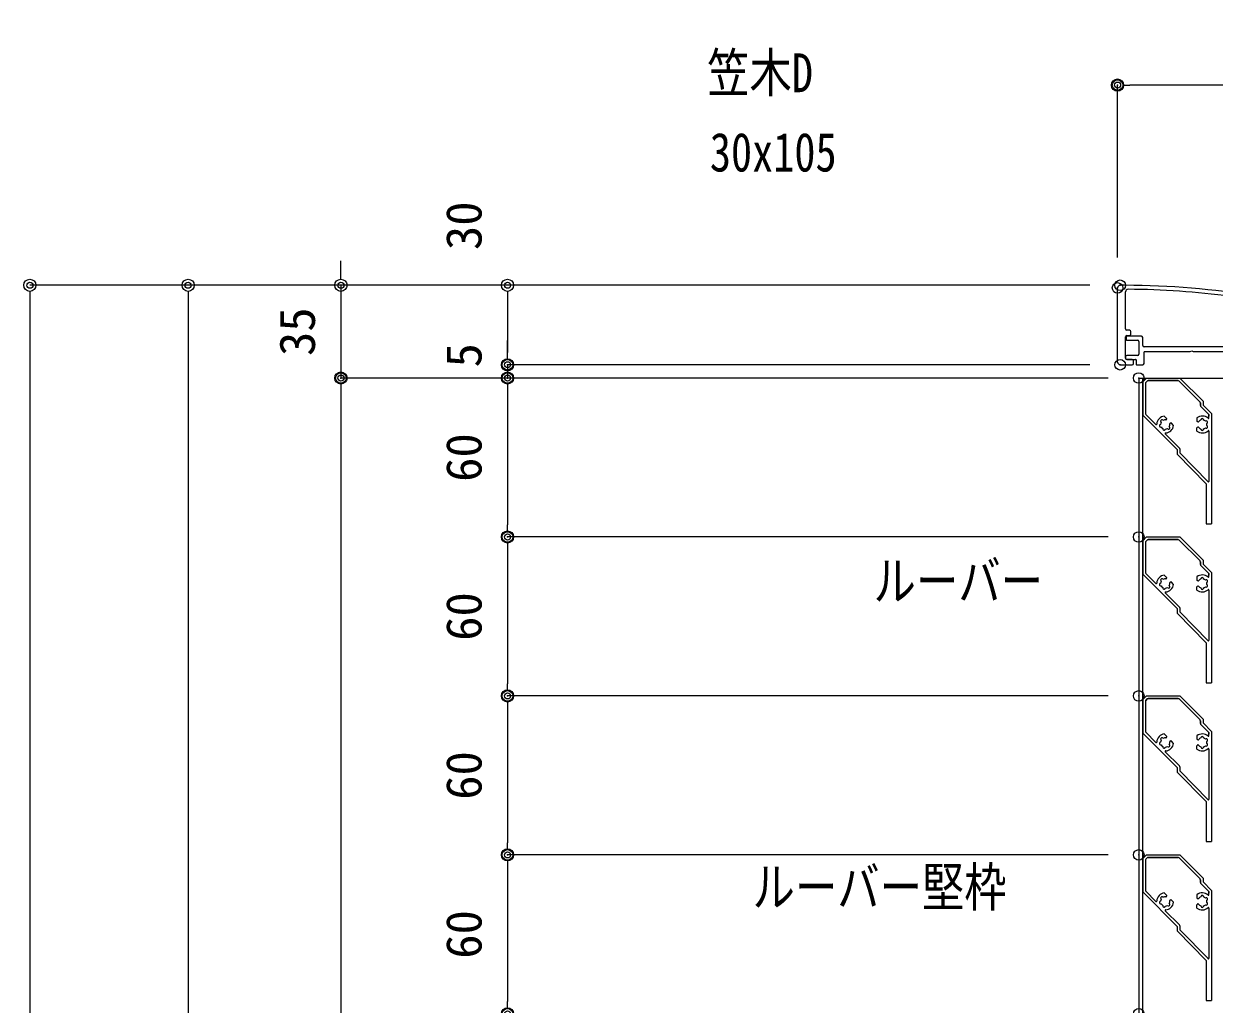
# Model space of a CAD drawing. Units: millimetres, scale not verified. Extents: x -1682 to 1682, y -1188 to 1188.
# Drawn here: x -580.2 to -130.5, y 354.8 to 724.8 of the extents above; entities that cross this region are included whole.
import ezdxf
from ezdxf.enums import TextEntityAlignment as Align

# ---------------------------------------------------------------- set-up
doc = ezdxf.new("R2010")
doc.units = ezdxf.units.MM
doc.header["$LTSCALE"] = 8
doc.header["$PDMODE"] = 32
doc.header["$PDSIZE"] = 4
for name, color, linetype, lineweight in [('0-0_0', 7, 'Continuous', 18), ('0-1_DEFPOINTS', 7, 'Continuous', 18), ('0-9_41ｱﾙﾐ', 6, 'Continuous', 18), ('1-1_HACH', 7, 'Continuous', 18), ('1-3_101', 7, 'Continuous', 18)]:
    doc.layers.add(name, color=color, linetype=linetype, lineweight=lineweight)
for name, color, linetype in [('0-3_MOJI', 7, 'Continuous'), ('0-A_1手摺寸法', 7, 'Continuous'), ('1-5_8寸法', 7, 'Continuous')]:
    doc.layers.add(name, color=color, linetype=linetype)
doc.styles.add('ＭＳ ゴシック', font='')
doc.styles.get('ＭＳ ゴシック').set_extended_font_data('MS Gothic')

# ---------------------------------------------------------------- blocks, each defined once
blk = doc.blocks.new('_ORIGIN2')
at = {"layer": '0-0_0'}
blk.add_line((-0.5, 0), (-1, 0), dxfattribs=at)
for radius in [0.5, 0.25]:
    blk.add_circle((0, 0), radius, dxfattribs=at)
blk = doc.blocks.new('D33')
at = {"layer": '0-1_DEFPOINTS'}
blk.add_point((-113.579, -1152.355), dxfattribs=at)
at = {"layer": '0-A_1手摺寸法'}
for p, q in [((-125.079, -1152.355), (-414.931, -1152.355)), ((-414.931, -1156.955), (-414.931, -2162.755))]:
    blk.add_line(p, q, dxfattribs=at)
at = {"layer": '0-A_1手摺寸法', "xscale": 4.6, "yscale": 4.6, "rotation": 90}
blk.add_blockref('_ORIGIN2', (-414.931, -1152.355), dxfattribs=at)
blk = doc.blocks.new('D34')
at = {"layer": '0-1_DEFPOINTS'}
blk.add_point((-120.579, -1117.355), dxfattribs=at)
at = {"layer": '0-A_1手摺寸法'}
for p, q in [((-132.079, -1117.355), (-532.408, -1117.355)), ((-532.408, -1121.955), (-532.408, -2227.755))]:
    blk.add_line(p, q, dxfattribs=at)
at = {"layer": '0-A_1手摺寸法', "xscale": 4.6, "yscale": 4.6, "rotation": 90}
blk.add_blockref('_ORIGIN2', (-532.408, -1117.355), dxfattribs=at)
blk = doc.blocks.new('D35')
at = {"layer": '0-1_DEFPOINTS'}
blk.add_point((-120.579, -1117.355), dxfattribs=at)
at = {"layer": '0-A_1手摺寸法'}
for p, q in [((-132.079, -1117.355), (-472.646, -1117.355)), ((-472.646, -1121.955), (-472.646, -2212.755))]:
    blk.add_line(p, q, dxfattribs=at)
at = {"layer": '0-A_1手摺寸法', "xscale": 4.6, "yscale": 4.6, "rotation": 90}
blk.add_blockref('_ORIGIN2', (-472.646, -1117.355), dxfattribs=at)
blk = doc.blocks.new('D38')
at = {"layer": '0-1_DEFPOINTS'}
for p in [(-120.579, -1117.355), (-414.931, -1152.355), (-113.579, -1152.355)]:
    blk.add_point(p, dxfattribs=at)
at = {"layer": '0-A_1手摺寸法'}
for p, q in [((-414.931, -1112.755), (-414.931, -1108.155)), ((-132.079, -1117.355), (-414.931, -1117.355)), ((-414.931, -1117.355), (-414.931, -1152.355)), ((-125.079, -1152.355), (-414.931, -1152.355)), ((-414.931, -1156.955), (-414.931, -1161.555))]:
    blk.add_line(p, q, dxfattribs=at)
at = {"layer": '0-A_1手摺寸法', "xscale": 4.6, "yscale": 4.6}
for p, rotation in [((-414.931, -1117.355), 270), ((-414.931, -1152.355), 90)]:
    blk.add_blockref('_ORIGIN2', p, dxfattribs=dict(at, rotation=rotation))
at = {"layer": '0-A_1手摺寸法', "style": 'ＭＳ ゴシック'}
blk.add_text('35', height=13.49, rotation=90, dxfattribs=at).set_placement((-420.681, -1144.055), align=Align.BOTTOM_LEFT)
blk = doc.blocks.new('D41')
at = {"layer": '0-1_DEFPOINTS'}
for p in [(-120.579, -1147.355), (-352.001, -1152.355), (-113.579, -1152.355)]:
    blk.add_point(p, dxfattribs=at)
at = {"layer": '0-A_1手摺寸法'}
for p, q in [((-352.001, -1142.755), (-352.001, -1138.155)), ((-132.079, -1147.355), (-352.001, -1147.355)), ((-352.001, -1147.355), (-352.001, -1152.355)), ((-125.079, -1152.355), (-352.001, -1152.355)), ((-352.001, -1156.955), (-352.001, -1161.555))]:
    blk.add_line(p, q, dxfattribs=at)
at = {"layer": '0-A_1手摺寸法', "xscale": 4.6, "yscale": 4.6}
for p, rotation in [((-352.001, -1147.355), 270), ((-352.001, -1152.355), 90)]:
    blk.add_blockref('_ORIGIN2', p, dxfattribs=dict(at, rotation=rotation))
at = {"layer": '0-A_1手摺寸法', "style": 'ＭＳ ゴシック'}
blk.add_text('5', height=13.49, rotation=90, dxfattribs=at).set_placement((-357.751, -1148.384), align=Align.BOTTOM_LEFT)
blk = doc.blocks.new('D42')
at = {"layer": '0-1_DEFPOINTS'}
for p in [(-120.579, -1117.355), (-352.001, -1147.355), (-120.579, -1147.355)]:
    blk.add_point(p, dxfattribs=at)
at = {"layer": '0-A_1手摺寸法'}
for p, q in [((-132.079, -1117.355), (-352.001, -1117.355)), ((-352.001, -1121.955), (-352.001, -1142.755)), ((-132.079, -1147.355), (-352.001, -1147.355))]:
    blk.add_line(p, q, dxfattribs=at)
at = {"layer": '0-A_1手摺寸法', "xscale": 4.6, "yscale": 4.6}
for p, rotation in [((-352.001, -1117.355), 90), ((-352.001, -1147.355), 270)]:
    blk.add_blockref('_ORIGIN2', p, dxfattribs=dict(at, rotation=rotation))
at = {"layer": '0-A_1手摺寸法', "style": 'ＭＳ ゴシック'}
blk.add_text('30', height=13.49, rotation=90, dxfattribs=at).set_placement((-357.751, -1104.064), align=Align.BOTTOM_LEFT)
blk = doc.blocks.new('D43')
at = {"layer": '0-1_DEFPOINTS'}
for p in [(-121.579, -1041.788), (-121.579, -1118.355), (-16.579, -1129.828)]:
    blk.add_point(p, dxfattribs=at)
at = {"layer": '0-A_1手摺寸法'}
for p, q in [((-121.579, -1106.855), (-121.579, -1041.788)), ((-21.179, -1041.788), (-116.979, -1041.788)), ((-16.579, -1118.328), (-16.579, -1041.788))]:
    blk.add_line(p, q, dxfattribs=at)
at = {"layer": '0-A_1手摺寸法', "xscale": 4.6, "yscale": 4.6, "rotation": 180}
blk.add_blockref('_ORIGIN2', (-121.579, -1041.788), dxfattribs=at)
at = {"layer": '0-A_1手摺寸法', "xscale": 4.6, "yscale": 4.6}
blk.add_blockref('_ORIGIN2', (-16.579, -1041.788), dxfattribs=at)
at = {"layer": '0-A_1手摺寸法', "style": 'ＭＳ ゴシック'}
blk.add_text('105', height=13.49, dxfattribs=at).set_placement((-82.879, -1036.038), align=Align.BOTTOM_LEFT)
blk = doc.blocks.new('A$C064C2458')
at = {"layer": '1-3_101'}
for p, q in [((0.2, 10.604), (0.2, 9.504)), ((6, 10.804), (0.4, 10.804)), ((0.4, 9.304), (4.5, 9.304)), ((6.5, 7.3), (6.5, 10.304)), ((39.763, 9), (38.5, 9)), ((44.5, 9), (43.2, 9)), ((95.488, 10.312), (95.059, 3.438)), ((96.654, 10.5), (95.688, 10.5)), ((98.399, 6.77), (97.122, 10.176)), ((5, 8.804), (5, 4)), ((37.5, 6.8), (7, 6.8)), ((7, 0.5), (7, 4.8)), ((38, 8.5), (38, 7.3)), ((39.963, 7.2), (39.963, 8.8)), ((42.8, 7), (40.163, 7)), ((43, 8.8), (43, 7.2)), ((43, 4.8), (43, 0.5)), ((45, 3), (45, 8.5)), ((97, 0.5), (97, 6.3)), ((97.2, 6.5), (98.211, 6.5)), ((0, 3), (0, 2.5)), ((4.5, 3.5), (0.5, 3.5)), ((4, 1.8), (4, 0.2)), ((4.2, 0), (6.5, 0)), ((43.5, 0), (96.5, 0))]:
    blk.add_line(p, q, dxfattribs=at)
for points in [[(7.2, 5), (24.48, 5), (25, 5.3), (25.52, 5), (42.8, 5)], [(0.5, 2), (2.5, 2), (3.8, 2)], [(94.061, 2.5), (86.32, 2.5), (85.8, 2.2), (85.28, 2.5), (76.5, 2.5), (76, 2), (59, 2), (58.5, 2.5), (49.72, 2.5), (49.2, 2.2), (48.68, 2.5), (45.5, 2.5)]]:
    blk.add_lwpolyline(points, dxfattribs=at)
for centre, radius, start, end in [((0.4, 10.604), 0.2, 90, 180), ((0.4, 9.504), 0.2, 180, 270), ((4.5, 8.804), 0.5, 0, 90), ((6, 10.304), 0.5, 0, 90), ((38.5, 8.5), 0.5, 90, 180), ((39.763, 8.8), 0.2, 0, 90), ((43.2, 8.8), 0.2, 90, 180), ((44.5, 8.5), 0.5, 0, 90), ((95.688, 10.3), 0.2, 90, 176.42367), ((96.654, 10), 0.5, 20.55605, 90), ((7, 7.3), 0.5, 180, 270), ((7.2, 4.8), 0.2, 90, 180), ((37.5, 7.3), 0.5, 270, 0), ((40.163, 7.2), 0.2, 180, 270), ((42.8, 7.2), 0.2, 270, 0), ((42.8, 4.8), 0.2, 0, 90), ((97.2, 6.3), 0.2, 90, 180), ((98.211, 6.7), 0.2, 270, 20.55605), ((0.5, 3), 0.5, 90, 180), ((0.5, 2.5), 0.5, 180, 270), ((3.8, 1.8), 0.2, 0, 90), ((4.2, 0.2), 0.2, 180, 270), ((4.5, 4), 0.5, 270, 0), ((6.5, 0.5), 0.5, 270, 0), ((43.5, 0.5), 0.5, 180, 270), ((45.5, 3), 0.5, 180, 270), ((94.061, 3.5), 1, 270, 356.42367), ((96.5, 0.5), 0.5, 270, 0)]:
    blk.add_arc(centre, radius, start, end, dxfattribs=at)
blk = doc.blocks.new('HK-100')
at = {"layer": '0-0_0'}
for p, q in [((-26, 53.6), (-24.6, 55)), ((-24.6, 55), (-12, 55)), ((-23.979, 54), (-12.621, 54)), ((-12, 55), (-3.2, 46.2)), ((-26, 53.6), (-26, 41)), ((-25, 52.979), (-25, 41.621)), ((-24.854, 53.332), (-24.332, 53.854)), ((-12.268, 53.854), (-4.346, 45.932)), ((-4.2, 45.579), (-4.2, 44.579)), ((-3.2, 46.2), (-3.2, 44.786)), ((-13, 28), (-26, 41)), ((-21.038, 37.453), (-24.854, 41.268)), ((-17.852, 40.631), (-16.984, 39.762)), ((-4.054, 44.225), (-1, 41.172)), ((-3.2, 44.786), (0, 41.586)), ((-1, 41.172), (-1, 40.593)), ((0, 41.586), (0, 0)), ((-16.998, 39.324), (-16.932, 39.569)), ((-15.626, 37.952), (-15.381, 38.018)), ((-14.319, 37.098), (-15.188, 37.966)), ((-5.5, 39.948), (-5.5, 38.72)), ((-5.5, 34.952), (-5.5, 36.18)), ((-5.18, 38.42), (-5.4, 38.547)), ((-5.18, 36.48), (-5.4, 36.353)), ((-1, 34.946), (-1, 15.995)), ((-12, 28.207), (-12, 26.885)), ((-2, 0), (0, 0))]:
    blk.add_line(p, q, dxfattribs=at)
blk.add_lwpolyline([(-13, 28), (-13, 26.28), (-2, 15.101), (-2, 0)], dxfattribs=at)
for centre, radius, start, end in [((-23.979, 53.5), 0.5, 90, 135), ((-12.621, 53.5), 0.5, 45, 90), ((-24.5, 52.979), 0.5, 135, 180), ((-4.7, 45.579), 0.5, 0, 45), ((-24.5, 41.621), 0.5, 180, 225), ((-17.5, 37.45), 3.2, 96.31781, 177.56845), ((-3.5, 37.45), 3.2, 47.43155, 128.68219), ((-3.7, 44.579), 0.5, 180, 225), ((-19.19, 36.997), 0.5, 96.78679, 293.21321), ((-17.5, 37.45), 1.75, 151.42642, 178.57358), ((-18.737, 38.687), 0.5, 36.78679, 233.21321), ((-17.5, 37.45), 1.75, 211.42642, 238.57358), ((-17.5, 37.45), 1.75, 80.88684, 118.57358), ((-17.5, 37.45), 3.2, 272.43155, 353.68219), ((-17.191, 39.375), 0.2, 260.88684, 345), ((-17.125, 39.621), 0.2, 345, 45), ((-16.263, 36.213), 0.5, 216.78679, 53.21321), ((-17.5, 37.45), 1.75, 331.42642, 9.11316), ((-15.575, 37.759), 0.2, 105, 189.11316), ((-15.329, 37.825), 0.2, 45, 105), ((-5.3, 38.72), 0.2, 180, 240), ((-5.3, 36.18), 0.2, 120, 180), ((-5.08, 38.593), 0.2, 240, 324.11316), ((-5.08, 36.307), 0.2, 35.88684, 120), ((-3.5, 37.45), 1.75, 106.42642, 144.11316), ((-3.5, 37.45), 1.75, 215.88684, 253.57358), ((-3.5, 39.2), 0.5, 351.78679, 188.21321), ((-3.5, 37.45), 1.75, 46.42642, 73.57358), ((-3.5, 37.45), 1.75, 286.42642, 313.57358), ((-1.984, 38.325), 0.5, 291.78679, 128.21321), ((-1.984, 36.575), 0.5, 231.78679, 68.21321), ((-3.5, 37.45), 1.75, 346.42642, 13.57358), ((-1.2, 39.954), 0.2, 227.43155, 0), ((-17.953, 35.76), 0.5, 156.78679, 353.21321), ((-17.356, 34.053), 0.2, 92.43155, 225), ((-17.5, 37.45), 1.75, 271.42642, 298.57358), ((-3.5, 37.45), 3.2, 231.31781, 312.56845), ((-3.5, 35.7), 0.5, 171.78679, 8.21321), ((-1.2, 34.946), 0.2, 0, 132.56845), ((-12.5, 28.207), 0.5, 0, 45), ((-11.5, 26.885), 0.5, 180, 215.53768)]:
    blk.add_arc(centre, radius, start, end, dxfattribs=at)
at = {"layer": '0-0_0', "color": 4}
for centre, start, end in [((-20.897, 37.594), 225, 357.57254), ((-17.356, 34.053), 92.42746, 225)]:
    blk.add_arc(centre, 0.2, start, end, dxfattribs=at)
at = {"layer": '1-1_HACH'}
for p, q in [((-12.621, 54), (-23.979, 54)), ((-25, 52.979), (-25, 41.621)), ((-24.332, 53.854), (-24.854, 53.332)), ((-4.346, 45.932), (-12.268, 53.854)), ((-4.2, 44.579), (-4.2, 45.579)), ((-24.854, 41.268), (-21.038, 37.453)), ((-1, 41.172), (-4.054, 44.225)), ((-1, 39.954), (-1, 41.172)), ((-17.497, 33.912), (-12.146, 28.561)), ((-12, 28.207), (-12, 26.885)), ((-11.907, 26.594), (-1.319, 15.834))]:
    blk.add_line(p, q, dxfattribs=at)
at = {"layer": '1-1_HACH', "color": 5}
blk.add_line((-15.105, 37.874), (-15.101, 37.879), dxfattribs=at)
at = {"layer": '1-1_HACH'}
for centre, radius, start, end in [((-23.979, 53.5), 0.5, 90, 135), ((-12.621, 53.5), 0.5, 45, 90), ((-24.5, 52.979), 0.5, 135, 180), ((-4.7, 45.579), 0.5, 0, 45), ((-24.5, 41.621), 0.5, 180, 225), ((-3.7, 44.579), 0.5, 180, 225), ((-12.5, 28.207), 0.5, 0, 45), ((-1.2, 15.995), 0.2, 215.53768, 0)]:
    blk.add_arc(centre, radius, start, end, dxfattribs=at)
blk = doc.blocks.new('D79')
at = {"layer": '0-1_DEFPOINTS'}
for p in [(-113.579, -1332.355), (-352.001, -1392.355), (-113.579, -1392.355)]:
    blk.add_point(p, dxfattribs=at)
at = {"layer": '0-A_1手摺寸法'}
for p, q in [((-125.079, -1332.355), (-352.001, -1332.355)), ((-352.001, -1336.955), (-352.001, -1387.755)), ((-125.079, -1392.355), (-352.001, -1392.355))]:
    blk.add_line(p, q, dxfattribs=at)
at = {"layer": '0-A_1手摺寸法', "xscale": 4.6, "yscale": 4.6}
for p, rotation in [((-352.001, -1332.355), 90), ((-352.001, -1392.355), 270)]:
    blk.add_blockref('_ORIGIN2', p, dxfattribs=dict(at, rotation=rotation))
at = {"layer": '0-A_1手摺寸法', "style": 'ＭＳ ゴシック'}
blk.add_text('60', height=13.49, rotation=90, dxfattribs=at).set_placement((-357.751, -1371.555), align=Align.BOTTOM_LEFT)
blk = doc.blocks.new('D80')
at = {"layer": '0-1_DEFPOINTS'}
for p in [(-113.579, -1272.355), (-352.001, -1332.355), (-113.579, -1332.355)]:
    blk.add_point(p, dxfattribs=at)
at = {"layer": '0-A_1手摺寸法'}
for p, q in [((-125.079, -1272.355), (-352.001, -1272.355)), ((-352.001, -1276.955), (-352.001, -1327.755)), ((-125.079, -1332.355), (-352.001, -1332.355))]:
    blk.add_line(p, q, dxfattribs=at)
at = {"layer": '0-A_1手摺寸法', "xscale": 4.6, "yscale": 4.6}
for p, rotation in [((-352.001, -1272.355), 90), ((-352.001, -1332.355), 270)]:
    blk.add_blockref('_ORIGIN2', p, dxfattribs=dict(at, rotation=rotation))
at = {"layer": '0-A_1手摺寸法', "style": 'ＭＳ ゴシック'}
blk.add_text('60', height=13.49, rotation=90, dxfattribs=at).set_placement((-357.751, -1311.555), align=Align.BOTTOM_LEFT)
blk = doc.blocks.new('D81')
at = {"layer": '0-1_DEFPOINTS'}
for p in [(-113.579, -1212.355), (-352.001, -1272.355), (-113.579, -1272.355)]:
    blk.add_point(p, dxfattribs=at)
at = {"layer": '0-A_1手摺寸法'}
for p, q in [((-125.079, -1212.355), (-352.001, -1212.355)), ((-352.001, -1216.955), (-352.001, -1267.755)), ((-125.079, -1272.355), (-352.001, -1272.355))]:
    blk.add_line(p, q, dxfattribs=at)
at = {"layer": '0-A_1手摺寸法', "xscale": 4.6, "yscale": 4.6}
for p, rotation in [((-352.001, -1212.355), 90), ((-352.001, -1272.355), 270)]:
    blk.add_blockref('_ORIGIN2', p, dxfattribs=dict(at, rotation=rotation))
at = {"layer": '0-A_1手摺寸法', "style": 'ＭＳ ゴシック'}
blk.add_text('60', height=13.49, rotation=90, dxfattribs=at).set_placement((-357.751, -1251.555), align=Align.BOTTOM_LEFT)
blk = doc.blocks.new('D82')
at = {"layer": '0-1_DEFPOINTS'}
for p in [(-113.579, -1152.355), (-352.001, -1212.355), (-113.579, -1212.355)]:
    blk.add_point(p, dxfattribs=at)
at = {"layer": '0-A_1手摺寸法'}
for p, q in [((-125.079, -1152.355), (-352.001, -1152.355)), ((-352.001, -1156.955), (-352.001, -1207.755)), ((-125.079, -1212.355), (-352.001, -1212.355))]:
    blk.add_line(p, q, dxfattribs=at)
at = {"layer": '0-A_1手摺寸法', "xscale": 4.6, "yscale": 4.6}
for p, rotation in [((-352.001, -1152.355), 90), ((-352.001, -1212.355), 270)]:
    blk.add_blockref('_ORIGIN2', p, dxfattribs=dict(at, rotation=rotation))
at = {"layer": '0-A_1手摺寸法', "style": 'ＭＳ ゴシック'}
blk.add_text('60', height=13.49, rotation=90, dxfattribs=at).set_placement((-357.751, -1191.555), align=Align.BOTTOM_LEFT)
blk = doc.blocks.new('A$C3E486E1C')
at = {"layer": '0-9_41ｱﾙﾐ'}
for p, q in [((0, 1), (0, 29)), ((3.007, 30), (1, 30)), ((3, 13.5), (3, 27.493)), ((43.5, 24.838), (43.5, 7.4)), ((45, 12.5), (45, 24.364)), ((3, 2.5), (3, 10.5)), ((4.5, 13), (3.5, 13)), ((3.5, 11), (4.5, 11)), ((5, 11.5), (5, 12.5)), ((45.5, 7.4), (45.5, 9)), ((56.7, 11.5), (46, 11.5)), ((46.5, 10), (56.7, 10)), ((57.2, 10.5), (57.2, 11)), ((98.48, 11.2), (98.48, 13.075)), ((98.98, 10.7), (101, 10.7)), ((102, 9.7), (102, 6.7)), ((43.7, 7.2), (45.3, 7.2)), ((99.91, 6.237), (100.209, 5.342)), ((101.8, 6.5), (100.1, 6.5)), ((100.683, 5), (101.5, 5)), ((102, 4.5), (102, 0.5)), ((105, 1), (105, 8.548)), ((1, 0), (5.5, 0)), ((5.5, 2), (3.5, 2)), ((6, 0.5), (6, 1.5)), ((102.5, 0), (104, 0))]:
    blk.add_line(p, q, dxfattribs=at)
for centre, radius, start, end in [((1, 29), 1, 90, 180), ((4, 27.493), 1, 89.50975, 180), ((1.26, -292.757), 322.762, 72.02754, 89.68976), ((1.26, -292.757), 321.262, 82.60145, 89.50975), ((42.5, 24.838), 1, 0, 82.60145), ((46, 24.364), 1, 81.96957, 180), ((1.26, -292.757), 321.262, 72.45031, 81.96957), ((3.5, 13.5), 0.5, 180, 270), ((97.98, 13.075), 0.5, 0, 72.45031), ((99, 8.548), 6, 0, 72.03027), ((3.5, 10.5), 0.5, 90, 180), ((4.5, 12.5), 0.5, 0, 90), ((4.5, 11.5), 0.5, 270, 0), ((46, 12.5), 1, 180, 270), ((46.5, 9), 1, 90, 180), ((56.7, 11), 0.5, 0, 90), ((56.7, 10.5), 0.5, 270, 0), ((98.98, 11.2), 0.5, 180, 270), ((101, 9.7), 1, 0, 90), ((43.7, 7.4), 0.2, 180, 270), ((45.3, 7.4), 0.2, 270, 0), ((100.1, 6.3), 0.2, 90, 198.43495), ((100.683, 5.5), 0.5, 198.43495, 270), ((101.5, 4.5), 0.5, 0, 90), ((101.8, 6.7), 0.2, 270, 0), ((1, 1), 1, 180, 270), ((3.5, 2.5), 0.5, 180, 270), ((5.5, 1.5), 0.5, 0, 90), ((5.5, 0.5), 0.5, 270, 0), ((102.5, 0.5), 0.5, 180, 270), ((104, 1), 1, 270, 0)]:
    blk.add_arc(centre, radius, start, end, dxfattribs=at)

msp = doc.modelspace()

# ---------------------------------------------------------------- linework, layer by layer
at = {"layer": '0-9_41ｱﾙﾐ'}
for p, q in [((-159.024, 591.106), (-88.524, 591.106)), ((-159.024, 591.106), (-159.024, -401.894)), ((-157.524, -403.394), (-157.524, 591.106))]:
    msp.add_line(p, q, dxfattribs=at)

# ---------------------------------------------------------------- block references
at = {"layer": '0-0_0'}
for p in [(-131.524, 536.106), (-131.524, 476.106), (-131.524, 416.106), (-131.524, 356.106)]:
    msp.add_blockref('HK-100', p, dxfattribs=at)
at = {"layer": '0-A_1手摺寸法'}
for name, p in [('D43', (-45.445, 1743.461)), ('D42', (-45.445, 1743.461)), ('D38', (-45.445, 1743.461)), ('D34', (-45.445, 1743.461)), ('D35', (-45.445, 1743.461)), ('D41', (-45.445, 1743.461)), ('A$C064C2458', (-164.024, 596.106)), ('D33', (-45.445, 1743.461)), ('D82', (-45.445, 1743.461)), ('D81', (-45.445, 1743.461)), ('D80', (-45.445, 1743.461)), ('D79', (-45.445, 1743.461))]:
    msp.add_blockref(name, p, dxfattribs=at)
at = {"layer": '1-5_8寸法'}
msp.add_blockref('A$C3E486E1C', (-167.024, 596.106), dxfattribs=at)

# ---------------------------------------------------------------- texts
at = {"layer": '0-0_0', "style": 'ＭＳ ゴシック', "width": 0.8}
for s, p in [('ルーバー', (-259.185, 502.816)), ('ルーバー堅枠', (-304.904, 387.272))]:
    msp.add_text(s, height=14.66, dxfattribs=at).set_placement(p, align=Align.BOTTOM_LEFT)
at = {"layer": '0-3_MOJI', "style": 'ＭＳ ゴシック', "width": 0.8}
for s, p in [('笠木D', (-322.049, 694.581)), ('30x105', (-321.017, 664.649))]:
    msp.add_text(s, height=14.66, dxfattribs=at).set_placement(p, align=Align.BOTTOM_LEFT)

doc.saveas('drawing.dxf')
